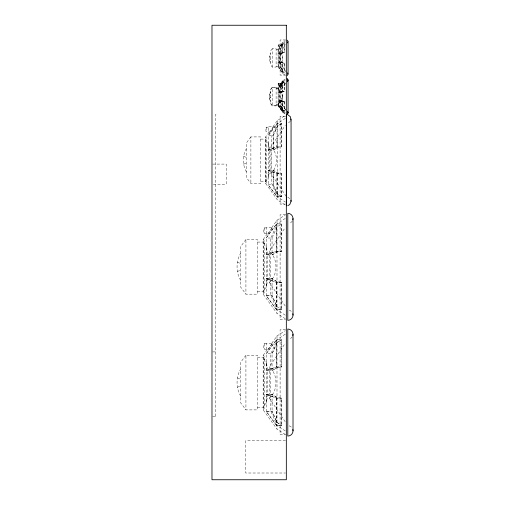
<?xml version="1.0" encoding="UTF-8"?>
<svg xmlns="http://www.w3.org/2000/svg" width="505" height="505" viewBox="0 0 505 505"><rect width="100%" height="100%" fill="white"/><g stroke="black" fill="none" stroke-linecap="round" stroke-linejoin="round"><path stroke-width="0.38" stroke-dasharray="2.52 1.89" d="M264.248 290.381L264.254 290.022M264.248 406.115L264.254 405.755M266.444 284.769L266.444 284.403M266.444 400.497L266.444 400.137M278.4 104.503L278.085 105.507L282.674 111.977L285.091 113.537M278.4 104.415L279.139 102.622M279.132 102.843L279.139 102.256M266.444 248.163C267.208 245.48 263.844 245.26 264.254 242.722M268.395 144.304C269.045 142.019 266.179 141.829 266.526 139.664M266.444 363.89C267.208 361.208 263.844 360.987 264.254 358.449M279.139 51.636L278.4 49.812M279.139 90.092L278.085 87.535L279.404 85.673M268.395 143.982L268.395 176.39C268.849 178.511 266.11 178.593 266.526 180.708M266.451 247.778L266.451 285.779C266.975 288.26 263.768 288.368 264.254 290.842M279.139 51.51L279.132 64.388L278.406 65.833M266.451 363.512L266.451 401.513C266.975 403.994 263.768 404.095 264.254 406.576M279.139 89.966L279.132 103.209L278.394 104.794M268.395 175.746L269.203 173.613L269.203 146.766L268.395 144.626M266.444 285.028L267.391 282.522L267.391 251.042L266.444 248.536M266.444 400.755L267.391 398.249L267.391 366.775L266.444 364.263M282.364 96.341L281.784 99.567L280.136 101.978L286.303 111.176M279.145 63.883L279.454 52.602L279.139 51.851M279.177 102.471L279.454 101.619M276.98 140.573L276.961 146.873L268.155 150.086L268.168 135.649L277.062 123.605L281.449 123.605L281.418 146.873L277.39 147.567L273.173 150.086L268.155 150.086M282.295 97.313L281.342 100.078L280.136 101.612L286.303 110.81M246.396 171.814C242.305 164.857 242.305 155.603 246.396 148.647M270.484 62.462C268.868 59.723 268.868 56.08 270.484 53.341M270.484 101.278C268.837 98.431 268.837 94.643 270.484 91.796M240.658 280.414C235.854 272.258 235.854 261.407 240.658 253.251M240.658 396.141C235.854 387.985 235.854 377.134 240.658 368.978M282.541 85.806L282.522 85.427M276.607 342.668L276.488 366.901L266.167 370.664L266.173 353.746L276.57 339.625L281.752 339.625L281.714 366.901L276.993 367.716L272.05 370.664L266.167 370.664L276.582 366.901L276.607 339.625L266.179 353.746L272.062 353.746L276.993 342.693L281.752 339.625M276.607 226.941L276.488 251.174L266.167 254.937L266.179 238.013L276.57 223.892L281.752 223.892L281.714 251.174L276.993 251.982L272.05 254.937L266.167 254.937L276.582 251.174L276.607 223.892L266.179 238.013L272.062 238.013L276.993 226.96L281.752 223.892M279.202 102.363L279.454 91.058L278.4 88.634M280.439 87.529L282.674 82.334L285.091 80.718M284.271 43.493L282.674 44.522L281.02 48.234L281.02 53.909L279.044 53.909L279.044 48.234L282.535 43.493L284.271 43.493L284.264 52.646L282.674 52.918L281.02 53.909L282.674 52.918M282.674 44.503L281.02 48.234L279.044 48.234L282.548 43.493L282.503 52.646L279.044 53.909L282.541 52.646M281.02 87.049L282.674 83.344L284.271 82.315L282.535 82.315L279.044 87.049L281.02 87.049L282.674 83.325M282.674 82.959L281.02 86.683L281.02 92.731L279.044 92.731L279.044 86.683L282.535 81.949L284.271 81.949L284.264 91.468L282.674 91.74L281.02 92.731L282.674 91.727M270.484 92.162L269.38 95.136L270.484 95.647M284.246 44.516L284.195 52.646M284.246 82.971L284.195 91.468M286.303 72.354L280.136 63.157L280.136 52.615L285.483 44.661M280.136 101.978L280.136 91.064L285.483 83.117M285.483 83.483L280.136 91.43L281.784 93.848L282.295 95.729M286.171 196.306L270.933 173.587L270.933 146.785L285.3 125.41M285.173 305.98L269.418 282.497L269.418 251.067L285.173 227.635M285.173 421.713L269.418 398.224L269.418 366.8L285.173 343.368M280.938 44.699L282.674 42.268L285.091 40.709M279.631 46.851L281.165 44.699L279.158 44.699L279.158 46.851L279.631 46.851L281.165 44.699M280.938 83.155L282.674 80.724L285.091 79.165M279.158 85.307L279.631 85.307L282.674 81.09L285.091 79.531M279.631 85.307L281.165 83.155L279.158 83.155L279.158 85.673L279.631 85.673L281.165 83.521L279.158 83.521M269.083 132.146L265.712 136.861L265.712 183.593M272.978 126.679L277.39 120.493L285.287 115.411M269.651 132.146L273.552 126.679L268.452 126.679L268.452 132.146L269.651 132.146L273.546 126.679M267.246 233.903L263.301 239.433L263.301 294.226M271.823 227.496L276.993 220.243L285.256 214.928M267.921 233.903L272.492 227.496L266.507 227.496L266.507 233.903L267.921 233.903L272.485 227.496M267.246 349.637L263.301 355.166L263.301 409.959M271.823 343.223L276.993 335.976L285.256 330.655M267.921 349.637L272.492 343.223L266.507 343.223L266.507 349.637L267.921 349.637L272.485 343.223M285.091 75.081L282.674 73.522L278.085 67.058L278.085 48.707L279.404 46.851M285.091 113.903L282.674 112.344L278.085 105.88L278.085 87.163L279.404 85.307M279.631 85.673L281.165 83.521M279.05 87.049L282.548 82.315M272.252 48.726L270.484 51.112L270.484 64.691L272.252 67.077L276.115 67.077L276.115 48.726L272.252 48.726L272.252 67.077M272.252 87.182L270.484 89.562L270.484 103.512L272.252 105.898L276.115 105.898L276.115 87.182L272.252 87.182L272.252 105.898M270.484 89.928L272.252 87.548L276.115 87.548M250.89 136.912L246.396 142.965L246.396 177.489L250.89 183.542L260.713 183.542L260.713 136.912L250.89 136.912L250.89 183.542M245.922 239.496L240.658 246.591L240.658 287.067L245.922 294.169L257.436 294.169L257.436 239.496L245.922 239.496L245.922 294.169M245.922 355.223L240.658 362.325L240.658 402.801L245.922 409.896L257.436 409.896L257.436 355.223L245.922 355.223L245.922 409.896M290.463 121.244L287.762 123.315M292.319 221.121L290.407 223.033L289.15 223.551M292.319 336.854L290.407 338.76L289.15 339.284M280.136 63.157C283.071 60.43 283.071 55.342 280.136 52.615M270.933 173.587C278.388 166.65 278.388 153.728 270.933 146.785M269.418 282.497C278.16 274.354 278.16 259.204 269.418 251.067M269.418 398.224C278.16 390.087 278.16 374.937 269.418 366.8M285.091 41.902L282.674 43.512L280.439 48.707L280.439 67.058L282.674 72.278L285.091 73.894M285.091 80.352L282.674 81.968L280.439 87.163L280.439 105.88L282.674 111.1L285.091 112.716M285.375 118.328L277.39 123.656L271.703 136.861L271.703 183.498L277.39 196.773L285.375 202.101M285.256 218.438L276.993 223.955L270.327 239.433L270.327 294.118L276.993 309.672L285.256 315.189M285.256 334.171L276.993 339.682L270.327 355.166L270.327 409.845L276.993 425.406L285.256 430.916M284.271 81.949L282.674 82.978L281.02 86.683L279.044 86.683L282.548 81.949L282.503 91.468L279.044 92.731L282.541 91.468M281.449 123.605L277.39 126.225L273.186 135.649L273.173 150.086L277.39 147.567M281.02 92.364L282.674 91.361L284.264 91.102L282.503 91.102L279.044 92.364L281.02 92.364L282.674 91.373M279.158 44.831L278.16 45.014L278.16 46.536L279.158 46.719M279.158 83.287L278.16 83.47L278.16 85.358L279.158 85.541M278.16 83.836L279.158 83.653M268.452 127.014L265.914 127.481L265.914 131.344L268.452 131.805M266.507 227.888L264.544 227.888L263.534 228.43L263.534 232.963L264.544 233.506L266.507 233.506M266.507 343.621L264.544 343.621L263.534 344.164L263.534 348.696L264.544 349.239L266.507 349.239M278.085 67.051L278.4 66.212L278.085 48.714M278.085 105.873L278.4 105.034L278.085 87.169M263.301 294.106L263.957 293.279L264.248 291.593L264.248 241.971L263.957 240.279L263.155 239.439L263.155 294.125L276.993 313.384L285.256 318.699M263.301 409.833L263.957 409.012L264.248 407.32L264.248 357.704L263.957 356.012L263.155 355.173L263.155 409.852L276.993 429.111L285.256 434.433M269.38 59.489L270.484 58.978M270.484 97.433L269.38 97.938L270.484 100.912M269.38 98.305L270.484 97.8M243.599 164.258L246.396 162.964M237.375 271.551L240.658 270.036M237.375 387.284L240.658 385.769M279.05 92.364L282.541 91.102M268.174 150.086L277.037 146.873L277.03 123.605L268.161 135.649L273.186 135.649L277.39 126.174L281.38 123.605L281.247 146.873M285.552 39.958L280.105 39.958L280.105 75.112L285.552 75.112M276.115 49.591L278.085 49.591M282.503 52.646L284.264 52.646M279.038 61.856L282.497 63.119L282.548 72.297L279.063 67.563L279.038 61.856L281.026 61.881L282.674 62.872L284.264 63.144L284.271 72.297L282.516 72.272L279.044 67.537L281.032 67.563L282.674 71.268L284.271 72.297M282.497 63.119L284.264 63.144M276.115 66.212L278.085 66.212M279.158 85.175L278.16 84.991M276.115 88.047L278.085 88.047M276.115 88.413L278.085 88.413M282.503 91.468L284.264 91.468M279.038 100.312L282.497 101.574L282.548 111.119L279.063 106.385L279.038 100.312L281.026 100.337L282.674 101.328L284.264 101.6L284.271 111.119L282.516 111.094L279.044 106.359L281.032 106.385L282.674 110.09L284.271 111.119M282.497 101.574L284.264 101.6M276.115 104.668L278.085 104.668M276.115 105.034L278.085 105.034M276.115 105.532L272.252 105.532L270.484 103.146M216.014 114.212L215.648 114.212L215.648 416.36M285.552 116.175L280.105 116.175L280.105 204.077L285.552 204.077M260.713 139.109L265.712 139.109M276.961 146.873L281.418 146.873M212.712 164.093L226.265 164.093L226.265 184.237L212.712 184.237M268.149 170.28L276.942 173.486L281.209 173.486L281.285 196.754L277.39 194.248L273.173 184.71L273.173 170.28L277.39 172.836L281.418 173.556L281.449 196.824L277.068 196.824L268.205 184.78L268.149 170.28L273.199 170.343L277.39 172.861M268.187 170.343L277.043 173.556L281.418 173.556M260.713 181.352L265.712 181.352M281.449 196.824L277.39 194.204L273.205 184.78L268.155 184.71L276.993 196.754L281.285 196.754M285.552 214.776L280.105 214.776L280.105 319.741L285.552 319.741M257.436 242.065L263.301 242.065M276.488 251.174L281.714 251.174M266.16 278.615L272.05 278.615L276.993 281.613L281.714 282.453L281.752 309.735L276.614 309.735L266.223 295.614L266.16 278.615L276.469 282.377L281.468 282.377L281.556 309.66L276.519 309.66L266.16 295.539L272.05 295.539L276.993 306.712M281.468 282.377L276.993 281.613L272.075 278.691L266.198 278.691L276.582 282.453L281.714 282.453M257.436 291.593L263.301 291.593M266.223 295.614L272.088 295.614L276.993 306.668L281.752 309.735M285.552 329.778L280.105 329.778L280.105 434.742L285.552 434.742M212.712 351.903L215.648 351.903M257.436 357.799L263.301 357.799M276.488 366.901L281.714 366.901M266.16 394.348L272.05 394.348L276.993 397.34L281.714 398.186L281.752 425.462L276.614 425.462L266.223 411.341L266.16 394.348L276.469 398.11L281.468 398.11L281.556 425.387L276.519 425.387L266.16 411.266L272.05 411.266L276.993 422.445L281.556 425.387M276.993 397.372L272.075 394.424L266.198 394.424L276.582 398.186L281.714 398.186M257.436 407.327L263.301 407.327M266.223 411.341L272.088 411.341L276.993 422.395L281.752 425.462M212.712 416.36L216.014 416.36M285.546 440.783L245.676 440.783L245.676 473.008L285.546 473.008M282.674 101.682L284.264 101.966L282.497 101.941L279.038 100.678L281.026 100.703L282.674 101.694L281.014 100.678M279.057 61.881L282.541 63.144M279.057 100.337L282.541 101.6M279.057 100.703L282.541 101.966M287.762 197.108L290.463 199.185M289.15 310.07L290.407 310.594L292.319 312.507M289.15 425.803L291.486 427.154L292.319 428.234M269.38 56.314L270.484 56.825M269.38 94.77L270.484 95.281M243.599 156.203L246.396 157.497M237.375 262.108L240.658 263.623M237.375 377.841L240.658 379.356M279.454 91.424L279.139 90.673M282.674 62.86L281.014 61.856L281.032 67.563M282.674 101.316L281.014 100.312L281.032 106.385M265.712 183.498L277.39 199.93L285.287 205.017M282.674 109.724L284.271 110.753L282.516 110.728L279.044 105.987L281.032 106.018L282.674 109.724L281.02 105.987M285.091 112.35L282.674 110.734L280.439 105.513M280.136 91.064L281.784 93.482L282.364 96.707M279.063 106.018L282.548 110.753M281.02 67.537L282.674 71.287M281.02 106.359L282.674 110.109M276.993 194.16L276.942 173.486M268.395 176.068L268.395 176.39M266.444 285.401L266.451 285.779M266.444 401.134L266.451 401.513M266.444 248.795L266.444 249.154M266.444 364.528L266.444 364.888M264.248 243.176L264.254 243.543M264.248 358.91L264.254 359.27M284.176 63.119L284.208 72.272M284.176 101.574L284.208 111.094M282.674 42.268L282.674 73.522M282.674 80.724L282.674 112.344M281.664 223.892L281.512 251.174L276.993 251.945L272.062 254.937L272.056 238.013M278.501 44.831L278.501 46.719M278.501 83.287L278.501 85.541M277.39 120.493L277.39 199.93M277.043 173.556L277.068 196.824M276.993 220.243L276.993 313.384M276.993 335.976L276.993 429.111M276.582 282.453L276.614 309.735M276.582 398.186L276.614 425.462M276.469 282.377L276.519 309.66M276.469 398.11L276.519 425.387M273.186 137.013L273.186 150.086M273.199 170.343L273.205 184.78M272.05 278.615L272.088 295.614M272.05 394.348L272.088 411.341M266.773 127.014L266.773 131.805M264.544 227.888L264.544 233.506M264.544 343.621L264.544 349.239M266.52 181.345L266.179 183.006L265.586 183.504L265.586 136.868L266.274 137.587L266.52 139.026L266.52 181.345M276.993 342.636L272.056 353.746L272.05 370.664L276.993 367.716L281.512 366.901L281.664 339.625L276.993 342.636"/><path stroke-width="0.76" d="M287.181 40.166L287.995 41.233L287.541 42.925M288.052 41.688L288.052 74.102L287.181 75.624M287.181 78.622L287.995 79.689L287.541 81.381M290.905 120.171L290.463 116.788L287.762 114.717M291.057 119.016L291.057 201.413L289.756 204.557L287.762 205.712M292.837 219.864C293.752 216.683 291.107 213.23 287.8 213.293L287.8 320.334C290.59 320.353 293.033 317.91 293.02 315.114L293.02 218.514M292.837 335.591C293.752 332.416 291.107 328.963 287.8 329.02L287.8 436.067C290.59 436.086 293.033 433.637 293.02 430.847L293.02 334.241M287.995 113.013L287.181 114.079M287.541 81.747L287.995 80.055L287.181 78.988M287.541 114.168L288.052 112.558L287.541 111.321M287.541 72.865L288.052 74.102M287.541 111.687L288.052 112.924L288.052 80.143M290.905 200.258L291.057 201.413M292.837 313.763L293.02 315.114M292.837 429.496L293.02 430.847M286.606 114.566L286.606 205.863M286.329 25.25L211.98 25.25L211.98 479.75L286.329 479.75L286.329 25.25"/></g></svg>
